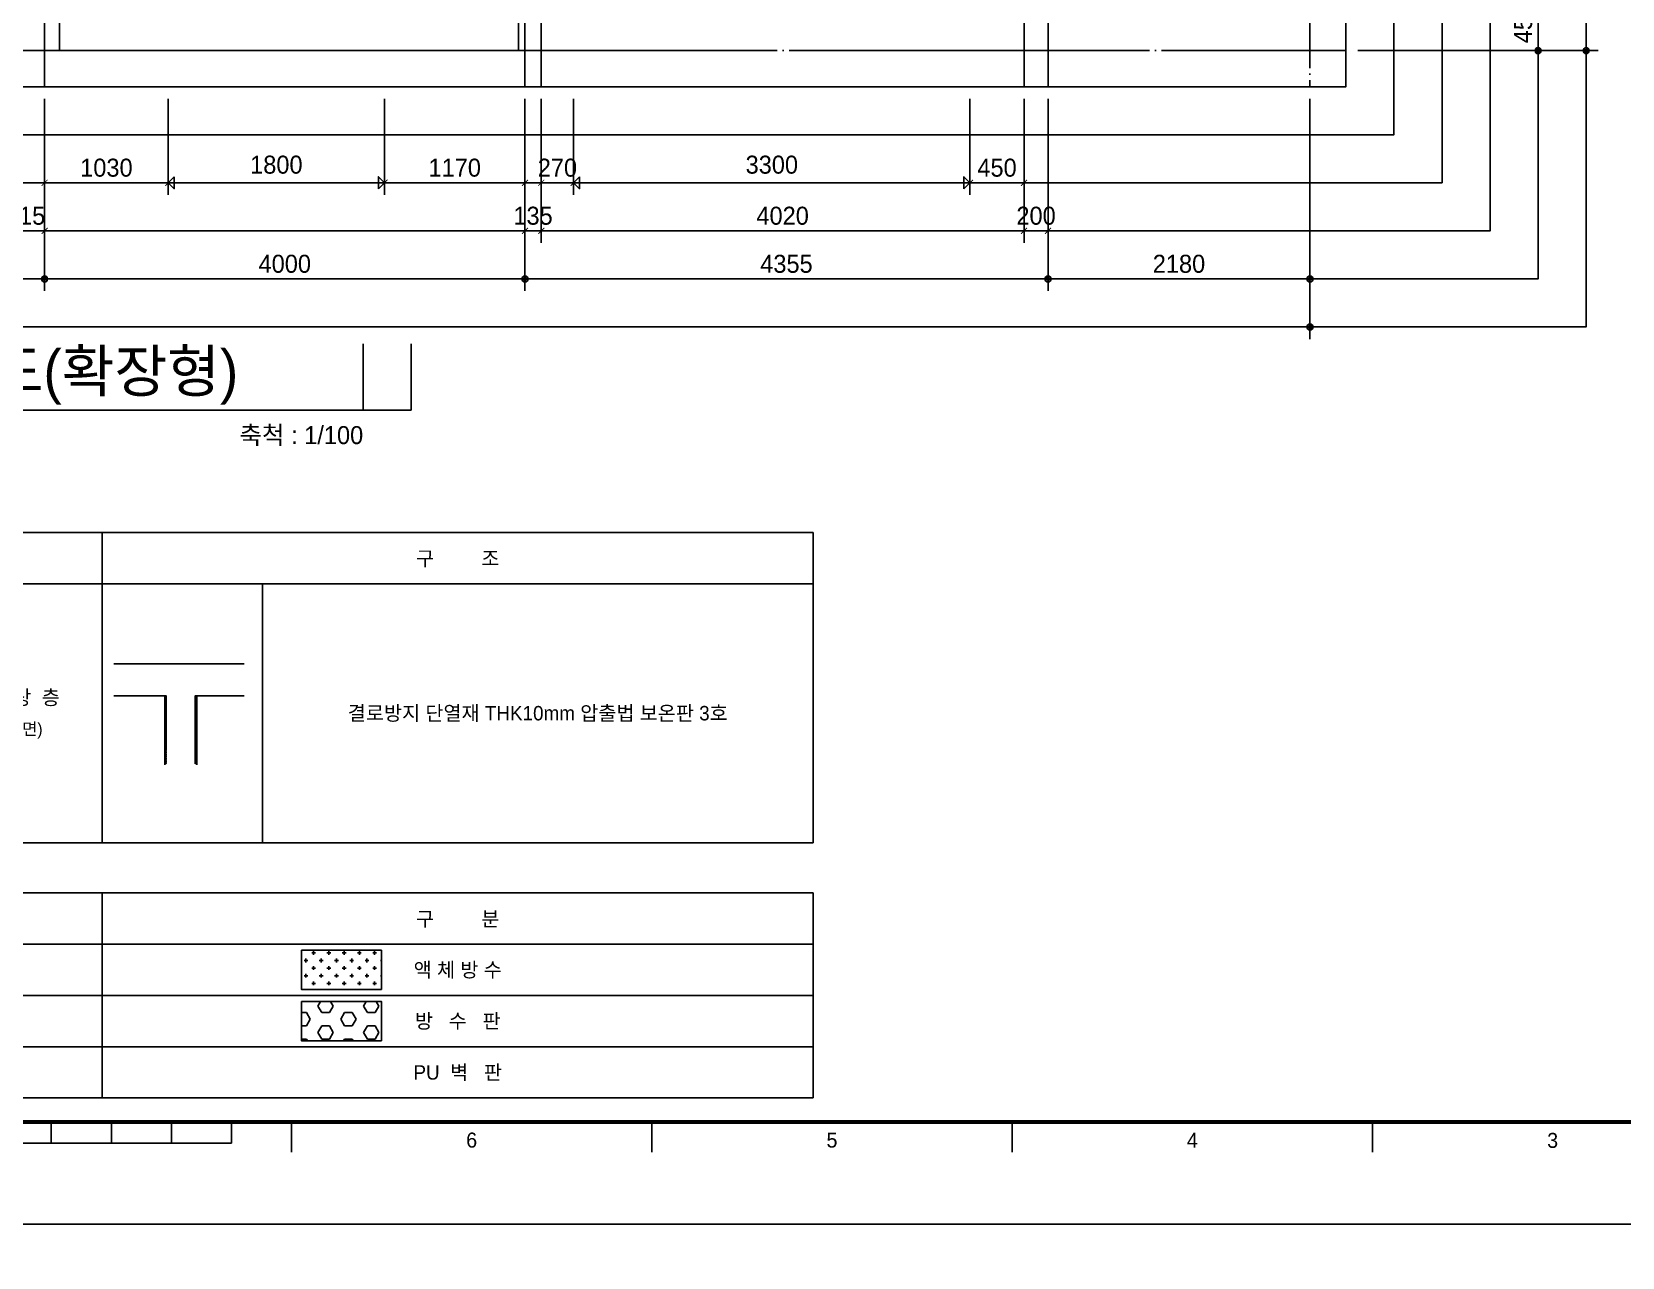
# Model space of a CAD drawing. Header units: millimetres. Extents: x -24416 to 92204, y -190080 to 23760.
# Drawn here: x 72042 to 85283, y -101255 to -91058 of the extents above; entities that cross this region are included whole.
import ezdxf
from ezdxf.enums import TextEntityAlignment as Align
from ezdxf.xclip import XClip

# ---------------------------------------------------------------- set-up
doc = ezdxf.new("R2010")
doc.units = ezdxf.units.MM
doc.header["$LTSCALE"] = 50
doc.header["$XCLIPFRAME"] = 0
for name, pattern in [('AUDIT_D_220706163347-0', [0]), ('CEN', [62, 60, -1, 0, -1]), ('HID', [2.5, 1.5, -1])]:
    doc.linetypes.add(name, pattern=pattern)
doc.layers.get('defpoints').update_dxf_attribs({"color": 139})
for name, color, linetype in [('AA-BORD-FORM', 7, 'Continuous'), ('AA-BORD-TEXT', 3, 'Continuous'), ('AA-XXXX-DIMS', 7, 'Continuous'), ('AA-XXXX-SYMB', 7, 'Continuous'), ('AA-XXXX-TEXT', 3, 'Continuous'), ('AA-단열-바닥-욕실', 30, 'Continuous'), ('ARDM', 7, 'Continuous'), ('CEN_CON', 1, 'CEN'), ('COL', 2, 'Continuous'), ('CONC', 2, 'Continuous'), ('DIM', 7, 'AUDIT_D_220706163347-0'), ('ELE3_CON', 7, 'Continuous'), ('ETC', 6, 'Continuous'), ('INS', 252, 'Continuous'), ('itxt', 7, 'Continuous'), ('TEXT', 3, 'Continuous'), ('단열재범위', 4, 'Continuous')]:
    doc.layers.add(name, color=color, linetype=linetype)
doc.layers.add('Defpoint', color=135, linetype='Continuous', plot=False)
doc.layers.add('MC', color=135, linetype='Continuous', plot=False)
doc.styles.add('HAUD01', font='Dotum.ttf')
doc.styles.add('돋움', font='Dotum.ttf')
doc.styles.add('맑은고딕', font='malgun.ttf', dxfattribs={"width": 0.9})
doc.dimstyles.new('DIM-50', dxfattribs={"dimscale": 50, "dimtxt": 3, "dimasz": 1, "dimexe": 2, "dimexo": 2, "dimgap": 1, "dimtad": 1, "dimdec": 0, "dimzin": 0, "dimdsep": 46, "dimtxsty": '맑은고딕', "dimblk1": 'DIMDOT', "dimblk2": 'DIMDOT', "dimsah": 1, "dimcen": 0.09, "dimdle": 2, "dimclrd": 7, "dimclre": 7, "dimclrt": 3, "dimadec": 0, "dimazin": 0, "dimtfac": 1, "dimtdec": 0, "dimtix": 1, "dimtmove": 2, "dimatfit": 3, "dimldrblk": 'DIMDOT', "dimfxl": 1, "dimtolj": 1, "dimtzin": 0, "dimarcsym": 0})
doc.dimstyles.new('MCDIM-50', dxfattribs={"dimscale": 50, "dimtxt": 3, "dimasz": 1, "dimexe": 2, "dimexo": 2, "dimgap": 1, "dimtad": 1, "dimdec": 0, "dimzin": 0, "dimdsep": 46, "dimtxsty": '맑은고딕', "dimblk1": 'ARCHTICK', "dimblk2": 'ARCHTICK', "dimsah": 1, "dimcen": 0.09, "dimdle": 2, "dimclrd": 7, "dimclre": 7, "dimclrt": 3, "dimadec": 0, "dimazin": 0, "dimtfac": 1, "dimtdec": 0, "dimtix": 1, "dimtmove": 2, "dimatfit": 3, "dimldrblk": 'ARCHTICK', "dimfxl": 1, "dimtolj": 1, "dimtzin": 0, "dimarcsym": 0})
doc.dimstyles.new('외부100-win', dxfattribs={"dimscale": 50, "dimtxt": 3, "dimasz": 1, "dimexe": 2, "dimexo": 2.5, "dimgap": 1.5, "dimtad": 1, "dimdec": 0, "dimzin": 0, "dimdsep": 46, "dimtxsty": '맑은고딕', "dimblk": 'DO2-2', "dimblk1": 'DO2-2', "dimblk2": 'DIMDOT', "dimcen": 0.09, "dimdle": 2, "dimclrd": 7, "dimclre": 7, "dimclrt": 3, "dimadec": 0, "dimazin": 0, "dimtfac": 1, "dimtdec": 0, "dimtix": 1, "dimtmove": 2, "dimatfit": 3, "dimldrblk": 'DO2-2', "dimfxl": 1, "dimtolj": 1, "dimtzin": 0, "dimarcsym": 0})

# ---------------------------------------------------------------- blocks, each defined once
blk = doc.blocks.new('XR-FORM 청주월명')
at = {"layer": 'AA-BORD-FORM', "color": 2}
for p, q in [((441, 17), (441, 13.5)), ((451, 17), (451, 13.5)), ((461, 17), (461, 13.5)), ((471, 17), (471, 13.5)), ((481, 17), (481, 12)), ((541, 17), (541, 12)), ((601, 17), (601, 12)), ((661, 17), (661, 12)), ((371, 13.5), (471, 13.5))]:
    blk.add_line(p, q, dxfattribs=at)
at = {"layer": 'AA-BORD-FORM', "color": 1}
blk.add_lwpolyline([(0, 0), (841, 0), (841, 594), (0, 594)], close=True, dxfattribs=at)
at = {"layer": 'AA-BORD-FORM', "color": 2, "const_width": 0.682}
blk.add_lwpolyline([(21, 17), (21, 577), (821, 577), (821, 17)], close=True, dxfattribs=at)
at = {"layer": 'AA-BORD-TEXT', "color": 7, "style": 'HAUD01'}
for s, p in [('6', (511, 13.99)), ('5', (571, 13.99)), ('4', (631, 13.95)), ('3', (691, 13.94))]:
    blk.add_text(s, height=2.5, dxfattribs=at).set_placement(p, align=Align.MIDDLE_CENTER)
blk = doc.blocks.new('U-121B(확장)1', base_point=(292392, -178478))
at = {"layer": 'CEN_CON'}
for p, q in [((317262, -163223), (317262, -178778)), ((306727, -178778), (306727, -170138)), ((315082, -178778), (315082, -170503)), ((306727, -178778), (306727, -171453)), ((310727, -178778), (310727, -174353)), ((306727, -178478), (292092, -178478)), ((306727, -178478), (317562, -178478))]:
    blk.add_line(p, q, dxfattribs=at)
at = {"layer": 'CONC'}
for p, q in [((306852, -178478), (306852, -174843)), ((306852, -178478), (306142, -178478)), ((306727, -178478), (306852, -178478))]:
    blk.add_line(p, q, dxfattribs=at)
at = {"layer": 'ELE3_CON'}
for p in [(310672, -178028), (306852, -178478)]:
    blk.add_line(p, (310672, -178478), dxfattribs=at)
at = {"layer": 'MC'}
for p, q in [((314882, -178778), (314882, -170503)), ((310862, -178778), (310862, -174353))]:
    blk.add_line(p, q, dxfattribs=at)
blk = doc.blocks.new('insul1')
blk.add_lwpolyline([(0, 0, 0.480617), (0.1, 0.2), (0, 0.8, -1.249969), (0.3, 0.8), (0.2, 0.2, 0.480617), (0.3, 0, 0.480617)], format="xyb")
blk = doc.blocks.new('Z$W@#5157158E')
at = {"layer": 'AA-단열-바닥-욕실'}
h = blk.add_hatch(dxfattribs=at)
h.set_pattern_fill('HEX', color=256, scale=25)
h.set_pattern_definition([(0, (-65283.87, -429.19), (0, 137.48153), [79.375, -158.75]), (120, (-65283.87, -429.19), (-119.0625, -68.74077), [79.375, -158.75]), (60, (-65204.49, -429.19), (-119.0625, 68.74077), [79.375, -158.75])])
h.paths.add_polyline_path([(30936, 1267), (30936, 1675), (30103, 1675), (30103, 1267)])
at = {"layer": 'ETC', "linetype": 'HID'}
h = blk.add_hatch(dxfattribs=at)
h.set_pattern_fill('CROSS', color=256, scale=12.5)
h.set_pattern_definition([(0, (-29669.325, -4419.56), (79.375, 79.375), [39.6875, -119.0625]), (90, (-29649.48, -4439.4), (-79.375, 79.375), [39.6875, -119.0625])])
h.paths.add_polyline_path([(30936, 1800), (30936, 2208), (30103, 2208), (30103, 1800)])
at = {"layer": 'COL'}
for p, q in [((28150, 5188, 0), (29508, 5188, 0)), ((28680, 4854, 0), (28150, 4854, 0)), ((29014, 4854, 0), (29508, 4854, 0)), ((28680, 4138, 0), (28680, 4289, 0)), ((29014, 4138, 0), (29014, 4289, 0))]:
    blk.add_line(p, q, dxfattribs=at)
at = {"layer": 'COL', "elevation": 0}
for points in [[(28680, 4854), (28697, 4854), (28697, 4289), (28680, 4289)], [(29014, 4854), (28997, 4854), (28997, 4289), (29014, 4289)]]:
    blk.add_lwpolyline(points, dxfattribs=at)
at = {"layer": 'itxt'}
for p, q in [((25531, 6554, 0), (35428, 6554, 0)), ((28031, 6554, 0), (28031, 3326, 0)), ((35428, 6554, 0), (35428, 3326, 0)), ((29698, 6021, 0), (29698, 3326, 0)), ((25531, 3326, 0), (35428, 3326, 0)), ((25531, 2804, 0), (35428, 2804, 0)), ((28031, 2804, 0), (28031, 671, 0)), ((35428, 2804, 0), (35428, 671, 0))]:
    blk.add_line(p, q, dxfattribs=at)
at = {"layer": 'itxt', "elevation": 0}
for points in [[(25531, 6021), (35428, 6021)], [(25531, 2271), (35428, 2271)], [(25531, 1737), (35428, 1737)], [(25531, 1204), (35428, 1204)], [(25531, 671), (35428, 671)]]:
    blk.add_lwpolyline(points, dxfattribs=at)
for points in [[(30103, 2208), (30103, 1800), (30936, 1800), (30936, 2208), (30103, 2208)], [(30103, 1675), (30103, 1267), (30936, 1267), (30936, 1675), (30103, 1675)]]:
    blk.add_lwpolyline(points, close=True, dxfattribs=at)
at = {"layer": '단열재범위'}
for p, q in [((28680, 4289, 0), (28680, 4854, 0)), ((29014, 4289, 0), (29014, 4854, 0))]:
    blk.add_line(p, q, dxfattribs=at)
at = {"layer": 'INS', "xscale": -10.00000000000004, "yscale": 10.00000000000004, "zscale": 10.00000000000002, "rotation": 90, "row_count": 1, "column_count": 188, "row_spacing": 5.366800753803273e-16, "column_spacing": -3.000000000000013}
for p in [(28697, 4854, 0), (29007, 4854, 0)]:
    blk.add_blockref('insul1', p, dxfattribs=at)
at = {"layer": 'TEXT', "style": '돋움'}
for s, height, p in [('구         조', 150, (31730, 6284, 0)), ('최  상  층', 150, (27198, 4837, 0)), ('결로방지 단열재 THK10mm 압출법 보온판 3호', 150, (32563, 4674, 0)), ('(단면)', 125, (27198, 4510, 0)), ('구         분', 150, (31730, 2534, 0)), ('액 체 방 수', 150, (31730, 2004, 0)), ('방   수   판', 150, (31730, 1471, 0)), ('PU  벽   판', 150, (31730, 937, 0))]:
    blk.add_text(s, height=height, dxfattribs=at).set_placement(p, align=Align.MIDDLE_CENTER)
blk = doc.blocks.new('DIMDOT')
at = {"layer": 'AA-XXXX-DIMS'}
for p, q in [((-1.5, 0), (1.5, 0)), ((0, -1.5), (0, 1.5))]:
    blk.add_line(p, q, dxfattribs=at)
for radius in [0.5, 0.25]:
    blk.add_circle((0, 0), radius, dxfattribs=at)
blk = doc.blocks.new('*D268')
at = {"layer": 'defpoints', "color": 0, "transparency": 16777216}
for p in [(22186, -115274), (25081, -115274), (25081, -116874)]:
    blk.add_point(p, dxfattribs=at)
at = {"layer": 'DIM', "color": 7, "lineweight": -2, "transparency": 16777216}
for p, q in [((22186, -115374), (22186, -116974)), ((25081, -115374), (25081, -116974)), ((22236, -116874), (25031, -116874))]:
    blk.add_line(p, q, dxfattribs=at)
at = {"layer": 'DIM', "color": 7, "lineweight": -2, "transparency": 16777216, "xscale": 50, "yscale": 50, "zscale": 50, "rotation": 180}
blk.add_blockref('DIMDOT', (22186, -116874), dxfattribs=at)
at = {"layer": 'DIM', "color": 7, "lineweight": -2, "transparency": 16777216, "xscale": 50, "yscale": 50, "zscale": 50}
blk.add_blockref('DIMDOT', (25081, -116874), dxfattribs=at)
at = {"layer": 'DIM', "color": 3, "transparency": 16777216, "insert": (23633, -116749), "char_height": 150, "attachment_point": 5, "style": 'HAUD01'}
blk.add_mtext('\\A1;2895', dxfattribs=at)
blk = doc.blocks.new('*D269')
at = {"layer": 'defpoints', "color": 0, "transparency": 16777216}
for p in [(25081, -115274), (29081, -115274), (29081, -116874)]:
    blk.add_point(p, dxfattribs=at)
at = {"layer": 'DIM', "color": 7, "lineweight": -2, "transparency": 16777216}
for p, q in [((25081, -115374), (25081, -116974)), ((29081, -115374), (29081, -116974)), ((25131, -116874), (29031, -116874))]:
    blk.add_line(p, q, dxfattribs=at)
at = {"layer": 'DIM', "color": 7, "lineweight": -2, "transparency": 16777216, "xscale": 50, "yscale": 50, "zscale": 50, "rotation": 180}
blk.add_blockref('DIMDOT', (25081, -116874), dxfattribs=at)
at = {"layer": 'DIM', "color": 7, "lineweight": -2, "transparency": 16777216, "xscale": 50, "yscale": 50, "zscale": 50}
blk.add_blockref('DIMDOT', (29081, -116874), dxfattribs=at)
at = {"layer": 'DIM', "color": 3, "transparency": 16777216, "insert": (27081, -116749), "char_height": 150, "attachment_point": 5, "style": 'HAUD01'}
blk.add_mtext('\\A1;4000', dxfattribs=at)
blk = doc.blocks.new('*D270')
at = {"layer": 'defpoints', "color": 0, "transparency": 16777216}
for p in [(29081, -115274), (33436, -115274), (33436, -116874)]:
    blk.add_point(p, dxfattribs=at)
at = {"layer": 'DIM', "color": 7, "lineweight": -2, "transparency": 16777216}
for p, q in [((29081, -115374), (29081, -116974)), ((33436, -115374), (33436, -116974)), ((29131, -116874), (33386, -116874))]:
    blk.add_line(p, q, dxfattribs=at)
at = {"layer": 'DIM', "color": 7, "lineweight": -2, "transparency": 16777216, "xscale": 50, "yscale": 50, "zscale": 50, "rotation": 180}
blk.add_blockref('DIMDOT', (29081, -116874), dxfattribs=at)
at = {"layer": 'DIM', "color": 7, "lineweight": -2, "transparency": 16777216, "xscale": 50, "yscale": 50, "zscale": 50}
blk.add_blockref('DIMDOT', (33436, -116874), dxfattribs=at)
at = {"layer": 'DIM', "color": 3, "transparency": 16777216, "insert": (31258, -116749), "char_height": 150, "attachment_point": 5, "style": 'HAUD01'}
blk.add_mtext('\\A1;4355', dxfattribs=at)
blk = doc.blocks.new('*D271')
at = {"layer": 'defpoints', "color": 0, "transparency": 16777216}
for p in [(33436, -115274), (35616, -115274), (35616, -116874)]:
    blk.add_point(p, dxfattribs=at)
at = {"layer": 'DIM', "color": 7, "lineweight": -2, "transparency": 16777216}
for p, q in [((33436, -115374), (33436, -116974)), ((35616, -115374), (35616, -116974)), ((33486, -116874), (35566, -116874))]:
    blk.add_line(p, q, dxfattribs=at)
at = {"layer": 'DIM', "color": 7, "lineweight": -2, "transparency": 16777216, "xscale": 50, "yscale": 50, "zscale": 50, "rotation": 180}
blk.add_blockref('DIMDOT', (33436, -116874), dxfattribs=at)
at = {"layer": 'DIM', "color": 7, "lineweight": -2, "transparency": 16777216, "xscale": 50, "yscale": 50, "zscale": 50}
blk.add_blockref('DIMDOT', (35616, -116874), dxfattribs=at)
at = {"layer": 'DIM', "color": 3, "transparency": 16777216, "insert": (34526, -116749), "char_height": 150, "attachment_point": 5, "style": 'HAUD01'}
blk.add_mtext('\\A1;2180', dxfattribs=at)
blk = doc.blocks.new('*D272')
at = {"layer": 'defpoints', "color": 0, "transparency": 16777216}
for p in [(11051, -115274), (35616, -115274), (35616, -117274)]:
    blk.add_point(p, dxfattribs=at)
at = {"layer": 'DIM', "color": 7, "lineweight": -2, "transparency": 16777216}
for p, q in [((11051, -115374), (11051, -117374)), ((35616, -115374), (35616, -117374)), ((11101, -117274), (35566, -117274))]:
    blk.add_line(p, q, dxfattribs=at)
at = {"layer": 'DIM', "color": 7, "lineweight": -2, "transparency": 16777216, "xscale": 50, "yscale": 50, "zscale": 50, "rotation": 180}
blk.add_blockref('DIMDOT', (11051, -117274), dxfattribs=at)
at = {"layer": 'DIM', "color": 7, "lineweight": -2, "transparency": 16777216, "xscale": 50, "yscale": 50, "zscale": 50}
blk.add_blockref('DIMDOT', (35616, -117274), dxfattribs=at)
at = {"layer": 'DIM', "color": 3, "transparency": 16777216, "insert": (23333, -117149), "char_height": 150, "attachment_point": 5, "style": 'HAUD01'}
blk.add_mtext('\\A1;24565', dxfattribs=at)
blk = doc.blocks.new('_ArchTick')
at = {"color": 0, "linetype": 'ByBlock', "const_width": 0.15}
blk.add_lwpolyline([(-0.5, -0.5), (0.5, 0.5)], dxfattribs=at)
blk = doc.blocks.new('*D284')
at = {"layer": 'defpoints', "color": 0, "linetype": 'ByBlock', "transparency": 16777216}
for p in [(24766, -115274), (25081, -115274), (25081, -116474)]:
    blk.add_point(p, dxfattribs=at)
at = {"layer": 'DIM', "color": 7, "linetype": 'ByBlock', "lineweight": -2, "transparency": 16777216}
for p, q in [((24766, -115374), (24766, -116574)), ((25081, -115374), (25081, -116574)), ((24766, -116474), (24716, -116474)), ((24766, -116474), (25081, -116474)), ((25081, -116474), (25131, -116474))]:
    blk.add_line(p, q, dxfattribs=at)
at = {"layer": 'DIM', "color": 7, "linetype": 'ByBlock', "lineweight": -2, "transparency": 16777216, "xscale": 50, "yscale": 50, "zscale": 50}
blk.add_blockref('_ArchTick', (24766, -116474), dxfattribs=at)
at = {"layer": 'DIM', "color": 7, "linetype": 'ByBlock', "lineweight": -2, "transparency": 16777216, "xscale": 50, "yscale": 50, "zscale": 50, "rotation": 180}
blk.add_blockref('_ArchTick', (25081, -116474), dxfattribs=at)
at = {"layer": 'DIM', "color": 3, "linetype": 'ByBlock', "transparency": 16777216, "insert": (24923, -116349), "char_height": 150, "attachment_point": 5, "style": 'HAUD01'}
blk.add_mtext('\\A1;315', dxfattribs=at)
blk = doc.blocks.new('*D285')
at = {"layer": 'defpoints', "color": 0, "linetype": 'ByBlock', "transparency": 16777216}
for p in [(29081, -115274), (29216, -115274), (29216, -116474)]:
    blk.add_point(p, dxfattribs=at)
at = {"layer": 'DIM', "color": 7, "linetype": 'ByBlock', "lineweight": -2, "transparency": 16777216}
for p, q in [((29081, -115374), (29081, -116574)), ((29216, -115374), (29216, -116574)), ((29081, -116474), (29031, -116474)), ((29081, -116474), (29216, -116474)), ((29216, -116474), (29266, -116474))]:
    blk.add_line(p, q, dxfattribs=at)
at = {"layer": 'DIM', "color": 7, "linetype": 'ByBlock', "lineweight": -2, "transparency": 16777216, "xscale": 50, "yscale": 50, "zscale": 50}
blk.add_blockref('_ArchTick', (29081, -116474), dxfattribs=at)
at = {"layer": 'DIM', "color": 7, "linetype": 'ByBlock', "lineweight": -2, "transparency": 16777216, "xscale": 50, "yscale": 50, "zscale": 50, "rotation": 180}
blk.add_blockref('_ArchTick', (29216, -116474), dxfattribs=at)
at = {"layer": 'DIM', "color": 3, "linetype": 'ByBlock', "transparency": 16777216, "insert": (29148, -116349), "char_height": 150, "attachment_point": 5, "style": 'HAUD01'}
blk.add_mtext('\\A1;135', dxfattribs=at)
blk = doc.blocks.new('*D286')
at = {"layer": 'defpoints', "color": 0, "linetype": 'ByBlock', "transparency": 16777216}
for p in [(29216, -115274), (33236, -115274), (33236, -116474)]:
    blk.add_point(p, dxfattribs=at)
at = {"layer": 'DIM', "color": 7, "linetype": 'ByBlock', "lineweight": -2, "transparency": 16777216}
for p, q in [((29216, -115374), (29216, -116574)), ((33236, -115374), (33236, -116574)), ((29116, -116474), (33336, -116474))]:
    blk.add_line(p, q, dxfattribs=at)
at = {"layer": 'DIM', "color": 7, "linetype": 'ByBlock', "lineweight": -2, "transparency": 16777216, "xscale": 50, "yscale": 50, "zscale": 50, "rotation": 180}
blk.add_blockref('_ArchTick', (29216, -116474), dxfattribs=at)
at = {"layer": 'DIM', "color": 7, "linetype": 'ByBlock', "lineweight": -2, "transparency": 16777216, "xscale": 50, "yscale": 50, "zscale": 50}
blk.add_blockref('_ArchTick', (33236, -116474), dxfattribs=at)
at = {"layer": 'DIM', "color": 3, "linetype": 'ByBlock', "transparency": 16777216, "insert": (31226, -116349), "char_height": 150, "attachment_point": 5, "style": 'HAUD01'}
blk.add_mtext('\\A1;4020', dxfattribs=at)
blk = doc.blocks.new('*D287')
at = {"layer": 'defpoints', "color": 0, "linetype": 'ByBlock', "transparency": 16777216}
for p in [(33236, -115274), (33436, -115274), (33436, -116474)]:
    blk.add_point(p, dxfattribs=at)
at = {"layer": 'DIM', "color": 7, "linetype": 'ByBlock', "lineweight": -2, "transparency": 16777216}
for p, q in [((33236, -115374), (33236, -116574)), ((33436, -115374), (33436, -116574)), ((33236, -116474), (33186, -116474)), ((33236, -116474), (33436, -116474)), ((33436, -116474), (33486, -116474))]:
    blk.add_line(p, q, dxfattribs=at)
at = {"layer": 'DIM', "color": 7, "linetype": 'ByBlock', "lineweight": -2, "transparency": 16777216, "xscale": 50, "yscale": 50, "zscale": 50}
blk.add_blockref('_ArchTick', (33236, -116474), dxfattribs=at)
at = {"layer": 'DIM', "color": 7, "linetype": 'ByBlock', "lineweight": -2, "transparency": 16777216, "xscale": 50, "yscale": 50, "zscale": 50, "rotation": 180}
blk.add_blockref('_ArchTick', (33436, -116474), dxfattribs=at)
at = {"layer": 'DIM', "color": 3, "linetype": 'ByBlock', "transparency": 16777216, "insert": (33336, -116349), "char_height": 150, "attachment_point": 5, "style": 'HAUD01'}
blk.add_mtext('\\A1;200', dxfattribs=at)
blk = doc.blocks.new('*D303')
at = {"layer": 'defpoints', "color": 0, "linetype": 'ByBlock', "transparency": 16777216}
for p in [(25081, -115274), (26111, -115274), (26111, -116074)]:
    blk.add_point(p, dxfattribs=at)
at = {"layer": 'DIM', "color": 7, "linetype": 'ByBlock', "lineweight": -2, "transparency": 16777216}
for p, q in [((25081, -115374), (25081, -116174)), ((26111, -115374), (26111, -116174)), ((24981, -116074), (26211, -116074))]:
    blk.add_line(p, q, dxfattribs=at)
at = {"layer": 'DIM', "color": 7, "linetype": 'ByBlock', "lineweight": -2, "transparency": 16777216, "xscale": 50, "yscale": 50, "zscale": 50, "rotation": 180}
blk.add_blockref('_ArchTick', (25081, -116074), dxfattribs=at)
at = {"layer": 'DIM', "color": 7, "linetype": 'ByBlock', "lineweight": -2, "transparency": 16777216, "xscale": 50, "yscale": 50, "zscale": 50}
blk.add_blockref('_ArchTick', (26111, -116074), dxfattribs=at)
at = {"layer": 'DIM', "color": 3, "linetype": 'ByBlock', "transparency": 16777216, "insert": (25596, -115949), "char_height": 150, "attachment_point": 5, "style": 'HAUD01'}
blk.add_mtext('\\A1;1030', dxfattribs=at)
blk = doc.blocks.new('DO2-2')
at = {"layer": 'ARDM'}
blk.add_line((0, 0), (-2, 0), dxfattribs=at)
blk.add_lwpolyline([(-1, -1), (-1, 1), (0, 0)], close=True, dxfattribs=at)
blk = doc.blocks.new('*D304')
at = {"layer": 'defpoints', "color": 0, "linetype": 'ByBlock', "transparency": 16777216}
for p in [(26111, -115274), (27911, -115274), (27911, -116074)]:
    blk.add_point(p, dxfattribs=at)
at = {"layer": 'DIM', "color": 7, "linetype": 'ByBlock', "lineweight": -2, "transparency": 16777216}
for p, q in [((26111, -115399), (26111, -116174)), ((27911, -115399), (27911, -116174)), ((26161, -116074), (27861, -116074))]:
    blk.add_line(p, q, dxfattribs=at)
at = {"layer": 'DIM', "color": 7, "linetype": 'ByBlock', "lineweight": -2, "transparency": 16777216, "xscale": 50, "yscale": 50, "zscale": 50, "rotation": 180}
blk.add_blockref('DO2-2', (26111, -116074), dxfattribs=at)
at = {"layer": 'DIM', "color": 7, "linetype": 'ByBlock', "lineweight": -2, "transparency": 16777216, "xscale": 50, "yscale": 50, "zscale": 50}
blk.add_blockref('DO2-2', (27911, -116074), dxfattribs=at)
at = {"layer": 'DIM', "color": 3, "linetype": 'ByBlock', "transparency": 16777216, "insert": (27011, -115924), "char_height": 150, "attachment_point": 5, "style": 'HAUD01'}
blk.add_mtext('\\A1;1800', dxfattribs=at)
blk = doc.blocks.new('*D305')
at = {"layer": 'defpoints', "color": 0, "linetype": 'ByBlock', "transparency": 16777216}
for p in [(27911, -115274), (29081, -115274), (29081, -116074)]:
    blk.add_point(p, dxfattribs=at)
at = {"layer": 'DIM', "color": 7, "linetype": 'ByBlock', "lineweight": -2, "transparency": 16777216}
for p, q in [((27911, -115374), (27911, -116174)), ((29081, -115374), (29081, -116174)), ((27811, -116074), (29181, -116074))]:
    blk.add_line(p, q, dxfattribs=at)
at = {"layer": 'DIM', "color": 7, "linetype": 'ByBlock', "lineweight": -2, "transparency": 16777216, "xscale": 50, "yscale": 50, "zscale": 50, "rotation": 180}
blk.add_blockref('_ArchTick', (27911, -116074), dxfattribs=at)
at = {"layer": 'DIM', "color": 7, "linetype": 'ByBlock', "lineweight": -2, "transparency": 16777216, "xscale": 50, "yscale": 50, "zscale": 50}
blk.add_blockref('_ArchTick', (29081, -116074), dxfattribs=at)
at = {"layer": 'DIM', "color": 3, "linetype": 'ByBlock', "transparency": 16777216, "insert": (28496, -115949), "char_height": 150, "attachment_point": 5, "style": 'HAUD01'}
blk.add_mtext('\\A1;1170', dxfattribs=at)
blk = doc.blocks.new('*D306')
at = {"layer": 'defpoints', "color": 0, "linetype": 'ByBlock', "transparency": 16777216}
for p in [(29216, -115274), (29486, -115274), (29486, -116074)]:
    blk.add_point(p, dxfattribs=at)
at = {"layer": 'DIM', "color": 7, "linetype": 'ByBlock', "lineweight": -2, "transparency": 16777216}
for p, q in [((29216, -115374), (29216, -116174)), ((29486, -115374), (29486, -116174)), ((29216, -116074), (29166, -116074)), ((29216, -116074), (29486, -116074)), ((29486, -116074), (29536, -116074))]:
    blk.add_line(p, q, dxfattribs=at)
at = {"layer": 'DIM', "color": 7, "linetype": 'ByBlock', "lineweight": -2, "transparency": 16777216, "xscale": 50, "yscale": 50, "zscale": 50}
blk.add_blockref('_ArchTick', (29216, -116074), dxfattribs=at)
at = {"layer": 'DIM', "color": 7, "linetype": 'ByBlock', "lineweight": -2, "transparency": 16777216, "xscale": 50, "yscale": 50, "zscale": 50, "rotation": 180}
blk.add_blockref('_ArchTick', (29486, -116074), dxfattribs=at)
at = {"layer": 'DIM', "color": 3, "linetype": 'ByBlock', "transparency": 16777216, "insert": (29351, -115949), "char_height": 150, "attachment_point": 5, "style": 'HAUD01'}
blk.add_mtext('\\A1;270', dxfattribs=at)
blk = doc.blocks.new('*D307')
at = {"layer": 'defpoints', "color": 0, "linetype": 'ByBlock', "transparency": 16777216}
for p in [(29486, -115274), (32786, -115274), (32786, -116074)]:
    blk.add_point(p, dxfattribs=at)
at = {"layer": 'DIM', "color": 7, "linetype": 'ByBlock', "lineweight": -2, "transparency": 16777216}
for p, q in [((29486, -115399), (29486, -116174)), ((32786, -115399), (32786, -116174)), ((29536, -116074), (32736, -116074))]:
    blk.add_line(p, q, dxfattribs=at)
at = {"layer": 'DIM', "color": 7, "linetype": 'ByBlock', "lineweight": -2, "transparency": 16777216, "xscale": 50, "yscale": 50, "zscale": 50, "rotation": 180}
blk.add_blockref('DO2-2', (29486, -116074), dxfattribs=at)
at = {"layer": 'DIM', "color": 7, "linetype": 'ByBlock', "lineweight": -2, "transparency": 16777216, "xscale": 50, "yscale": 50, "zscale": 50}
blk.add_blockref('DO2-2', (32786, -116074), dxfattribs=at)
at = {"layer": 'DIM', "color": 3, "linetype": 'ByBlock', "transparency": 16777216, "insert": (31136, -115924), "char_height": 150, "attachment_point": 5, "style": 'HAUD01'}
blk.add_mtext('\\A1;3300', dxfattribs=at)
blk = doc.blocks.new('*D308')
at = {"layer": 'defpoints', "color": 0, "linetype": 'ByBlock', "transparency": 16777216}
for p in [(32786, -115274), (33236, -115274), (33236, -116074)]:
    blk.add_point(p, dxfattribs=at)
at = {"layer": 'DIM', "color": 7, "linetype": 'ByBlock', "lineweight": -2, "transparency": 16777216}
for p, q in [((32786, -115374), (32786, -116174)), ((33236, -115374), (33236, -116174)), ((32686, -116074), (33336, -116074))]:
    blk.add_line(p, q, dxfattribs=at)
at = {"layer": 'DIM', "color": 7, "linetype": 'ByBlock', "lineweight": -2, "transparency": 16777216, "xscale": 50, "yscale": 50, "zscale": 50, "rotation": 180}
blk.add_blockref('_ArchTick', (32786, -116074), dxfattribs=at)
at = {"layer": 'DIM', "color": 7, "linetype": 'ByBlock', "lineweight": -2, "transparency": 16777216, "xscale": 50, "yscale": 50, "zscale": 50}
blk.add_blockref('_ArchTick', (33236, -116074), dxfattribs=at)
at = {"layer": 'DIM', "color": 3, "linetype": 'ByBlock', "transparency": 16777216, "insert": (33011, -115949), "char_height": 150, "attachment_point": 5, "style": 'HAUD01'}
blk.add_mtext('\\A1;450', dxfattribs=at)
blk = doc.blocks.new('*D314')
at = {"layer": 'defpoints', "color": 0, "transparency": 16777216}
for p in [(35911, -99819), (37916, -99819), (35916, -114974)]:
    blk.add_point(p, dxfattribs=at)
at = {"layer": 'DIM', "color": 7, "lineweight": -2, "transparency": 16777216}
for p, q in [((36011, -99819), (38016, -99819)), ((37916, -114924), (37916, -99869)), ((36016, -114974), (38016, -114974))]:
    blk.add_line(p, q, dxfattribs=at)
at = {"layer": 'DIM', "color": 7, "lineweight": -2, "transparency": 16777216, "xscale": 50, "yscale": 50, "zscale": 50}
for p, rotation in [((37916, -99819), 90), ((37916, -114974), 270)]:
    blk.add_blockref('DIMDOT', p, dxfattribs=dict(at, rotation=rotation))
at = {"layer": 'DIM', "color": 3, "transparency": 16777216, "insert": (37788, -106351), "char_height": 150, "attachment_point": 5, "rotation": 90, "style": 'HAUD01'}
blk.add_mtext('\\A1;15155', dxfattribs=at)
blk = doc.blocks.new('*D81')
at = {"layer": 'defpoints', "color": 0, "transparency": 16777216}
for p in [(35916, -114524), (37516, -114524), (35916, -114974)]:
    blk.add_point(p, dxfattribs=at)
at = {"layer": 'DIM', "color": 7, "lineweight": -2, "transparency": 16777216}
for p, q in [((36016, -114524), (37616, -114524)), ((37516, -114924), (37516, -114574)), ((36016, -114974), (37616, -114974))]:
    blk.add_line(p, q, dxfattribs=at)
at = {"layer": 'DIM', "color": 7, "lineweight": -2, "transparency": 16777216, "xscale": 50, "yscale": 50, "zscale": 50}
for p, rotation in [((37516, -114524), 90), ((37516, -114974), 270)]:
    blk.add_blockref('DIMDOT', p, dxfattribs=dict(at, rotation=rotation))
at = {"layer": 'DIM', "color": 3, "transparency": 16777216, "insert": (37391, -114749), "char_height": 150, "attachment_point": 5, "rotation": 90, "style": 'HAUD01'}
blk.add_mtext('\\A1;450', dxfattribs=at)
blk = doc.blocks.new('DIM-1108')
at = {"layer": 'DIM'}
dim = blk.add_linear_dim(base=(37915.7, -99818.8), p1=(35915.7, -114973.8), p2=(35910.7, -99818.8), angle=270, dimstyle='DIM-50', override={"dimscale": 50, "dimtxsty": 'HAUD01'}, dxfattribs=at)
dim.commit()
dim.dimension.update_dxf_attribs({"geometry": '*D314', "text_midpoint": (37787.8, -106351.3), "dimtype": 128})
for base, p1, p2, angle, picture, middle in [((37515.7, -114523.8), (35915.7, -114973.8), (35915.7, -114523.8), 270, '*D81', (37390.6, -114748.8)), ((35615.7, -117273.8), (11050.7, -115273.8), (35615.7, -115273.8), 180, '*D272', (23333.2, -117148.7)), ((25080.7, -116873.8), (22185.7, -115273.8), (25080.7, -115273.8), 180, '*D268', (23633.2, -116748.7)), ((29080.7, -116873.8), (25080.7, -115273.8), (29080.7, -115273.8), 180, '*D269', (27080.7, -116748.7)), ((33435.7, -116873.8), (29080.7, -115273.8), (33435.7, -115273.8), 180, '*D270', (31258.2, -116748.7)), ((35615.7, -116873.8), (33435.7, -115273.8), (35615.7, -115273.8), 180, '*D271', (34525.7, -116748.7))]:
    dim = blk.add_linear_dim(base=base, p1=p1, p2=p2, angle=angle, dimstyle='DIM-50', override={"dimscale": 50, "dimtxsty": 'HAUD01'}, dxfattribs=at)
    dim.commit()
    dim.dimension.update_dxf_attribs({"geometry": picture, "text_midpoint": middle})
at = {"layer": 'DIM', "linetype": 'ByBlock'}
for base, p1, p2, dimstyle, picture, middle in [((25080.7, -116473.8), (24765.7, -115273.8), (25080.7, -115273.8), 'MCDIM-50', '*D284', (24923.2, -116348.7)), ((26110.7, -116073.8), (25080.7, -115273.8), (26110.7, -115273.8), 'MCDIM-50', '*D303', (25595.7, -115948.7)), ((27910.7, -116073.8), (26110.7, -115273.8), (27910.7, -115273.8), '외부100-win', '*D304', (27010.7, -115923.7)), ((29080.7, -116073.8), (27910.7, -115273.8), (29080.7, -115273.8), 'MCDIM-50', '*D305', (28495.7, -115948.7)), ((29215.7, -116473.8), (29080.7, -115273.8), (29215.7, -115273.8), 'MCDIM-50', '*D285', (29148.2, -116348.7)), ((33235.7, -116473.8), (29215.7, -115273.8), (33235.7, -115273.8), 'MCDIM-50', '*D286', (31225.7, -116348.7)), ((29485.7, -116073.8), (29215.7, -115273.8), (29485.7, -115273.8), 'MCDIM-50', '*D306', (29350.7, -115948.7)), ((32785.7, -116073.8), (29485.7, -115273.8), (32785.7, -115273.8), '외부100-win', '*D307', (31135.7, -115923.7)), ((33235.7, -116073.8), (32785.7, -115273.8), (33235.7, -115273.8), 'MCDIM-50', '*D308', (33010.7, -115948.7)), ((33435.7, -116473.8), (33235.7, -115273.8), (33435.7, -115273.8), 'MCDIM-50', '*D287', (33335.7, -116348.7))]:
    dim = blk.add_linear_dim(base=base, p1=p1, p2=p2, angle=180, dimstyle=dimstyle, override={"dimtxsty": 'HAUD01'}, dxfattribs=at)
    dim.commit()
    dim.dimension.update_dxf_attribs({"geometry": picture, "text_midpoint": middle})

msp = doc.modelspace()

# ---------------------------------------------------------------- linework, layer by layer
at = {"layer": 'AA-XXXX-SYMB', "color": 3}
msp.add_line((64107, -94205), (75201, -94205), dxfattribs=at)
at = {"layer": 'Defpoint'}
for p, q in [((74801, -94205), (74801, -93655)), ((75201, -94205), (75201, -93655))]:
    msp.add_line(p, q, dxfattribs=at)
at = {"layer": 'defpoints'}
for points in [[(54658, -72994), (84983, -72994), (84983, -93514), (54658, -93514)], [(55058, -73394), (84583, -73394), (84583, -93114), (55058, -93114)], [(55458, -73794), (84183, -73794), (84183, -92714), (55458, -92714)], [(55858, -74194), (83783, -74194), (83783, -92314), (55858, -92314)], [(56258, -74594), (83383, -74594), (83383, -91914), (56258, -91914)], [(56658, -74994), (82983, -74994), (82983, -91514), (56658, -91514)]]:
    msp.add_lwpolyline(points, close=True, dxfattribs=at)

# ---------------------------------------------------------------- block references
msp.add_blockref('DIM-1108', (47067, 23760))
for name, p, xscale, yscale, zscale in [('XR-FORM 청주월명', (50154, -100980), 50, 50, 50), ('Z$W@#5157158E', (50204, -100467, 0), 0.8, 0.8, 0.8), ('XR-FORM 청주월명', (50154, -130680), 50, 50, 50)]:
    msp.add_blockref(name, p, dxfattribs=dict(xscale=xscale, yscale=yscale, zscale=zscale))
ref = msp.add_blockref('U-121B(확장)1', (57813, -91214))
XClip(ref).set_block_clipping_path([(291236.9970359709, -178777.7726251345), (317561.77152699, -162257.7726268454)])

# ---------------------------------------------------------------- texts
at = {"layer": 'AA-XXXX-TEXT', "style": 'HAUD01'}
msp.add_text('P122㎡A형 방수,단열,결로방지 평면도(확장형)', height=350, dxfattribs=at).set_placement((64507, -94055))
at = {"layer": 'AA-XXXX-TEXT', "insert": (74801, -94505), "char_height": 150, "attachment_point": 9, "style": 'HAUD01'}
msp.add_mtext('축척 : 1/100', dxfattribs=at)

doc.saveas('drawing.dxf')
